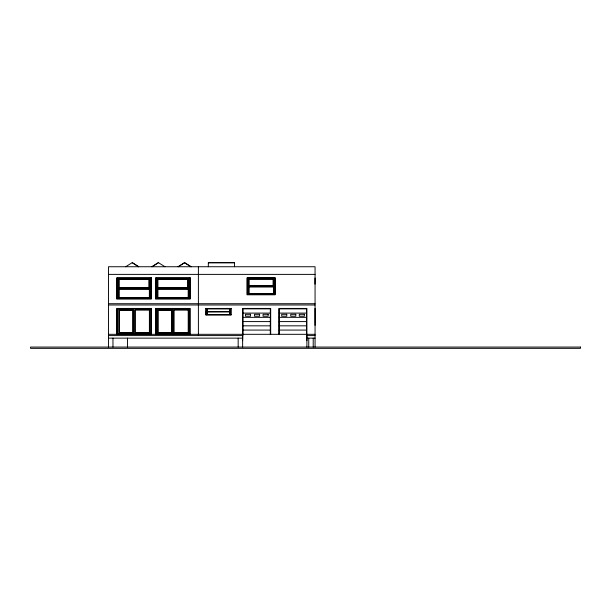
<?xml version="1.0" encoding="UTF-8"?>
<svg xmlns="http://www.w3.org/2000/svg" width="611" height="611" viewBox="0 0 611 611"><rect width="100%" height="100%" fill="white"/><g stroke="black" fill="none" stroke-linecap="round" stroke-linejoin="round"><path stroke-width="0.92" d="M151.032 298.626L151.032 278.204L117.029 278.204L117.029 298.626L151.032 298.626L151.032 278.204M189.861 298.626L189.861 278.204L155.858 278.204L155.858 298.626L189.861 298.626L189.861 278.204M206.35 314.482L206.342 311.77M274.79 294.494L274.79 278.127L247.34 278.127L247.34 294.494L274.79 294.494L274.79 278.127M230.599 311.77L206.35 311.854M315.062 325.335L315.032 308.402M205.747 308.555L205.724 314.841L231.218 314.841L231.225 308.433L205.716 308.463L231.195 308.555M125.675 266.74L132.22 262.654L138.773 266.74M151.872 266.74L158.417 262.654L164.962 266.74M152.07 266.74L158.417 262.654M178.061 266.74L184.614 262.654L191.159 266.74M178.267 266.74L184.614 262.654M205.724 314.81L231.218 314.81M208.336 262.783L234.479 262.783M108.498 274.385L315.062 274.385M315.039 278.005L314.971 284.146M274.484 278.188L247.638 278.188L247.638 294.494M247.638 285.986L274.484 285.986L274.392 278.188L274.37 285.986M117.404 288.01L150.657 288.01L150.55 278.28L150.512 288.01M156.225 288.01L189.486 288.01L189.372 278.28M108.498 303.713L315.062 303.713M108.498 304.988L315.062 304.988M205.747 308.608L231.195 308.608M117.396 309.097L133.366 309.074L133.366 333.766M206.342 311.534L230.599 311.534M206.342 311.732L230.599 311.732M243.018 313.099L270.306 313.099M279.227 313.099L306.523 313.099M243.018 317.346L270.306 317.346M279.227 317.346L306.523 317.346M243.018 321.585L270.306 321.585M279.227 321.585L306.523 321.585M243.018 325.831L270.306 325.831M279.227 325.831L306.523 325.831M243.018 330.077L270.306 330.077M279.227 330.077L306.523 330.077M117.396 333.652L133.366 333.652M156.217 333.652L172.187 333.652M150.795 333.766L117.396 333.766L117.396 308.99M189.624 333.766L156.217 333.766L156.217 308.99L172.187 309.074L172.187 333.766M108.498 334.316L315.062 334.316M108.498 335.592L242.972 335.592M306.523 335.592L315.062 335.592M108.498 338.143L242.636 338.143M306.493 338.143L315.062 338.143M242.636 340.694L242.766 335.592M306.898 340.694L306.775 335.592M184.614 262.783L190.953 266.74M138.567 266.74L132.22 262.654M315.062 347.071L315.062 266.74L108.498 266.74L108.498 347.071M313.214 338.143L313.214 347.071M308.746 338.143L308.746 347.071M306.898 347.071L306.898 308.433L278.853 308.433L278.853 334.316M306.523 334.316L306.523 308.861L279.227 308.861L279.227 334.316M270.688 334.316L270.688 308.433L242.636 308.433L242.636 347.071M270.306 334.316L270.306 308.861L243.018 308.861L243.018 334.316M247.753 278.188L247.73 285.986M238.168 338.143L238.168 347.071M234.479 266.74L234.479 262.654L208.336 262.654L208.336 266.74M230.599 308.608L230.599 314.78M229.69 311.801L229.69 314.543L206.976 314.543L206.976 311.801M229.492 308.929L229.492 311.457M229.492 311.854L229.492 314.482M207.45 308.929L207.45 311.457M207.175 311.854L207.175 314.482M206.342 308.608L206.342 314.78M198.392 266.74L198.392 335.592M190.227 334.316L190.227 308.433L155.484 308.433L155.484 334.316M189.341 278.28L189.341 288.01M156.37 278.28L156.34 288.01M156.225 278.28L156.225 298.626M151.406 334.316L151.406 308.433L116.655 308.433L116.655 334.316M127.478 338.143L127.478 347.071M117.549 278.28L117.511 288.01M117.404 278.28L117.404 298.626M112.966 338.143L112.966 347.071M151.406 277.829L116.655 277.829L116.655 299L151.406 299L151.406 277.829M190.227 277.829L155.484 277.829L155.484 299L190.227 299L190.227 277.829M275.087 277.829L247.035 277.829L247.035 294.792L275.087 294.792L275.087 277.829M273.4 278.921L248.723 278.921L248.723 285.925L273.4 285.925L273.4 278.921M149.313 279.189L118.748 279.189L118.748 287.934L149.313 287.934L149.313 279.189M188.135 279.189L157.577 279.189L157.577 287.934L188.135 287.934L188.135 279.189M273.14 279.097L248.983 279.097L248.983 285.749L273.14 285.749L273.14 279.097M148.992 279.41L119.069 279.41L119.069 287.712L148.992 287.712L148.992 279.41M187.821 279.41L157.89 279.41L157.89 287.712L187.821 287.712L187.821 279.41M273.697 286.689L248.723 286.689L248.723 293.983L273.697 293.983L273.697 286.689M273.445 286.872L248.983 286.872L248.983 293.807L273.445 293.807L273.445 286.872M149.687 288.888L118.748 288.888L118.748 297.992L149.687 297.992L149.687 288.888M188.509 288.888L157.577 288.888L157.577 297.992L188.509 297.992L188.509 288.888M149.367 289.11L119.069 289.11L119.069 297.771L149.367 297.771L149.367 289.11M188.196 289.11L157.89 289.11L157.89 297.771L188.196 297.771L188.196 289.11M150.795 308.708L117.266 308.708L117.266 334.041L150.795 334.041L150.795 308.708M189.624 308.708L156.095 308.708L156.095 334.041L189.624 334.041L189.624 308.708M229.69 308.876L207.251 308.876L207.251 311.511L229.69 311.511L229.69 308.876M149.756 309.716L134.817 309.716L134.817 332.758L149.756 332.758L149.756 309.716M188.585 309.716L173.639 309.716L173.639 332.758L188.585 332.758L188.585 309.716M133.244 309.991L118.893 309.991L118.893 332.758L133.244 332.758L133.244 309.991M149.397 309.953L135.176 309.953L135.176 332.521L149.397 332.521L149.397 309.953M172.073 309.991L157.722 309.991L157.722 332.758L172.073 332.758L172.073 309.991M188.219 309.953L174.005 309.953L174.005 332.521L188.219 332.521L188.219 309.953M132.885 310.228L119.252 310.228L119.252 332.521L132.885 332.521L132.885 310.228M171.706 310.228L158.081 310.228L158.081 332.521L171.706 332.521L171.706 310.228M250.548 314.306L245.485 314.306L245.485 316.185L250.548 316.185L250.548 314.306M259.583 314.306L254.52 314.306L254.52 316.185L259.583 316.185L259.583 314.306M268.145 314.306L263.074 314.306L263.074 316.185L268.145 316.185L268.145 314.306M286.765 314.306L281.694 314.306L281.694 316.185L286.765 316.185L286.765 314.306M295.8 314.306L290.729 314.306L290.729 316.185L295.8 316.185L295.8 314.306M304.362 314.306L299.291 314.306L299.291 316.185L304.362 316.185L304.362 314.306M580.45 347.071L30.55 347.071L30.55 348.346L580.45 348.346L580.45 347.071"/></g></svg>
